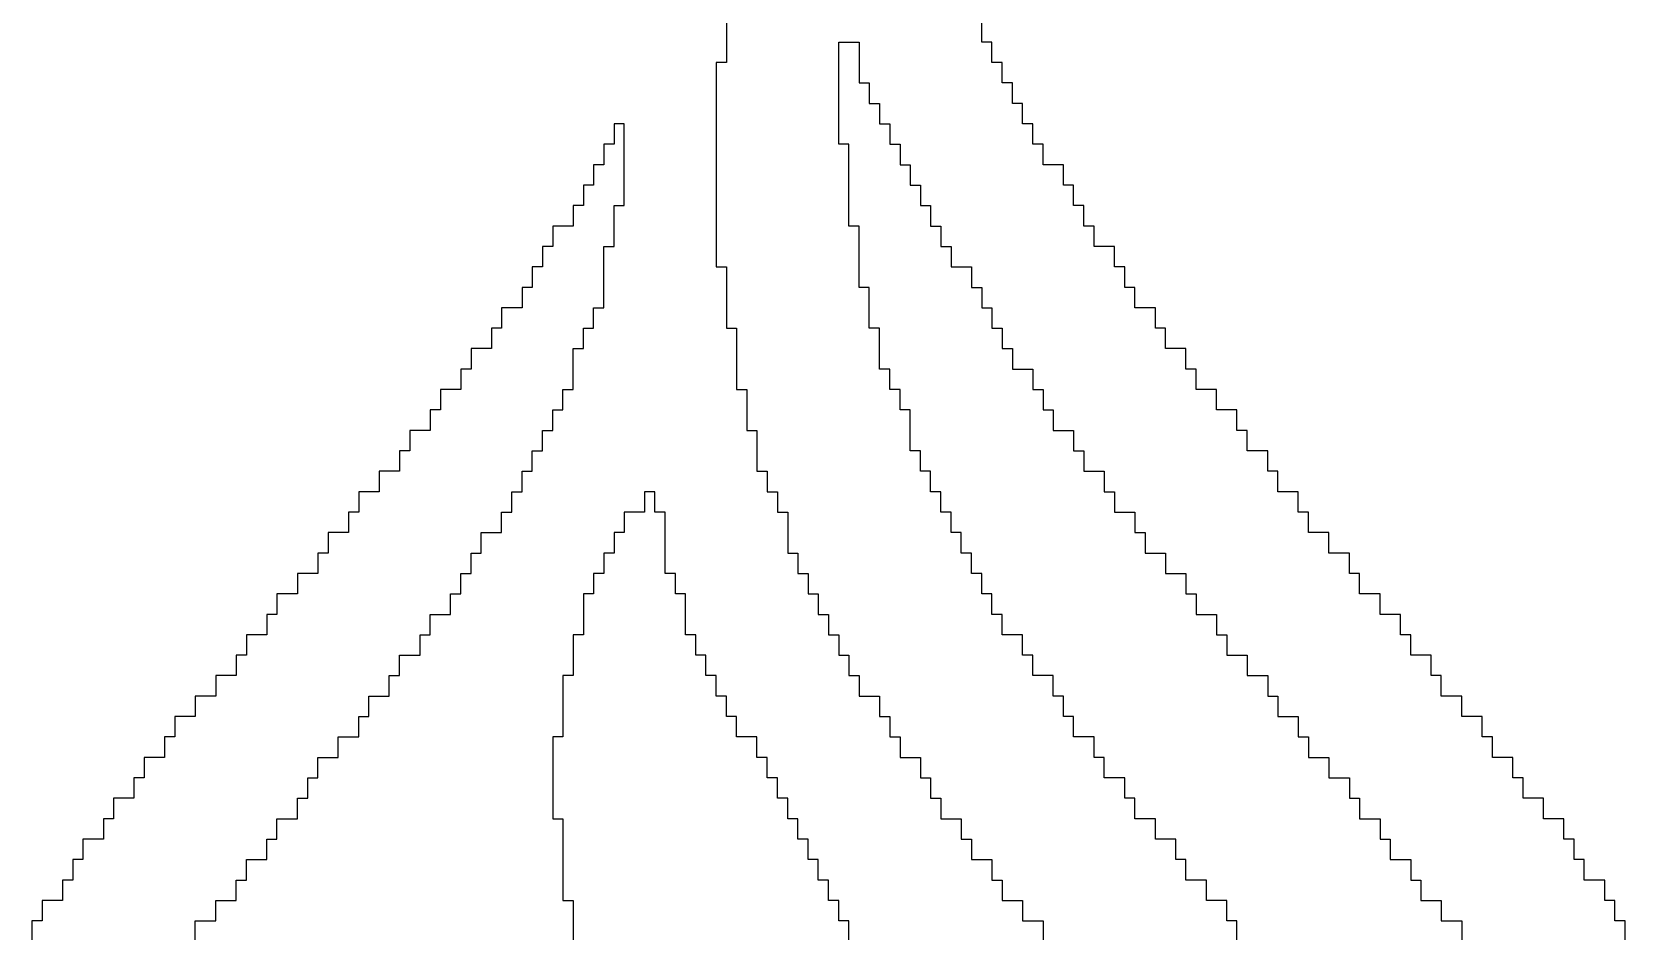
# Model space of a CAD drawing. Header units: metres. Extents: x -84 to 281, y -201 to 77.
# Drawn here: x 208.94 to 225.45, y 50.8 to 60.11 of the extents above; entities that cross this region are included whole.
import ezdxf

# ---------------------------------------------------------------- set-up
doc = ezdxf.new("R2010")
doc.units = ezdxf.units.M

msp = doc.modelspace()

# ---------------------------------------------------------------- linework, layer by layer
for p, q in [((216.139, 60.6417), (216.139, 59.795)), ((218.785, 60.0067), (218.785, 60.2183)), ((217.303, 58.9483), (217.303, 60.0067)), ((217.303, 60.0067), (217.515, 60.0067)), ((217.515, 60.0067), (217.515, 59.5833)), ((218.89, 60.0067), (218.785, 60.0067)), ((218.89, 59.795), (218.89, 60.0067)), ((216.139, 59.795), (216.033, 59.795)), ((216.033, 59.795), (216.033, 57.6783)), ((218.996, 59.795), (218.89, 59.795)), ((218.996, 59.5833), (218.996, 59.795)), ((217.515, 59.5833), (217.62, 59.5833)), ((217.62, 59.5833), (217.62, 59.3717)), ((219.102, 59.5833), (218.996, 59.5833)), ((219.102, 59.3717), (219.102, 59.5833)), ((217.62, 59.3717), (217.726, 59.3717)), ((217.726, 59.3717), (217.726, 59.16)), ((219.208, 59.3717), (219.102, 59.3717)), ((219.208, 59.16), (219.208, 59.3717)), ((215.08, 59.16), (214.975, 59.16)), ((214.975, 59.16), (214.975, 58.9483)), ((215.08, 58.3133), (215.08, 59.16)), ((217.726, 59.16), (217.832, 59.16)), ((217.832, 59.16), (217.832, 58.9483)), ((219.314, 59.16), (219.208, 59.16)), ((219.314, 58.9483), (219.314, 59.16)), ((214.975, 58.9483), (214.869, 58.9483)), ((214.869, 58.9483), (214.869, 58.7367)), ((217.409, 58.9483), (217.303, 58.9483)), ((217.409, 58.1017), (217.409, 58.9483)), ((217.832, 58.9483), (217.938, 58.9483)), ((217.938, 58.9483), (217.938, 58.7367)), ((219.42, 58.9483), (219.314, 58.9483)), ((219.42, 58.7367), (219.42, 58.9483)), ((214.869, 58.7367), (214.763, 58.7367)), ((214.763, 58.7367), (214.763, 58.525)), ((217.938, 58.7367), (218.044, 58.7367)), ((218.044, 58.7367), (218.044, 58.525)), ((219.631, 58.7367), (219.42, 58.7367)), ((219.631, 58.525), (219.631, 58.7367)), ((214.763, 58.525), (214.657, 58.525)), ((214.657, 58.525), (214.657, 58.3133)), ((218.044, 58.525), (218.15, 58.525)), ((218.15, 58.525), (218.15, 58.3133)), ((219.737, 58.525), (219.631, 58.525)), ((219.737, 58.3133), (219.737, 58.525)), ((214.657, 58.3133), (214.551, 58.3133)), ((214.551, 58.3133), (214.551, 58.1017)), ((214.975, 57.89), (214.975, 58.3133)), ((214.975, 58.3133), (215.08, 58.3133)), ((218.15, 58.3133), (218.255, 58.3133)), ((218.255, 58.3133), (218.255, 58.1017)), ((219.843, 58.3133), (219.737, 58.3133)), ((219.843, 58.1017), (219.843, 58.3133)), ((214.551, 58.1017), (214.34, 58.1017)), ((214.34, 58.1017), (214.34, 57.89)), ((217.515, 58.1017), (217.409, 58.1017)), ((217.515, 57.4667), (217.515, 58.1017)), ((218.255, 58.1017), (218.361, 58.1017)), ((218.361, 58.1017), (218.361, 57.89)), ((219.949, 58.1017), (219.843, 58.1017)), ((219.949, 57.89), (219.949, 58.1017)), ((214.34, 57.89), (214.234, 57.89)), ((214.234, 57.89), (214.234, 57.6783)), ((214.869, 57.255), (214.869, 57.89)), ((214.869, 57.89), (214.975, 57.89)), ((218.361, 57.89), (218.467, 57.89)), ((218.467, 57.89), (218.467, 57.6783)), ((220.16, 57.89), (219.949, 57.89)), ((220.16, 57.6783), (220.16, 57.89)), ((214.234, 57.6783), (214.128, 57.6783)), ((214.128, 57.6783), (214.128, 57.4667)), ((216.033, 57.6783), (216.139, 57.6783)), ((216.139, 57.6783), (216.139, 57.0433)), ((218.467, 57.6783), (218.679, 57.6783)), ((218.679, 57.6783), (218.679, 57.4667)), ((220.266, 57.6783), (220.16, 57.6783)), ((220.266, 57.4667), (220.266, 57.6783)), ((214.128, 57.4667), (214.022, 57.4667)), ((214.022, 57.4667), (214.022, 57.255)), ((217.62, 57.4667), (217.515, 57.4667)), ((217.62, 57.0433), (217.62, 57.4667)), ((218.679, 57.4667), (218.785, 57.4667)), ((218.785, 57.4667), (218.785, 57.255)), ((220.372, 57.4667), (220.266, 57.4667)), ((220.372, 57.255), (220.372, 57.4667)), ((214.022, 57.255), (213.81, 57.255)), ((213.81, 57.255), (213.81, 57.0433)), ((214.763, 57.0433), (214.763, 57.255)), ((214.763, 57.255), (214.869, 57.255)), ((218.785, 57.255), (218.89, 57.255)), ((218.89, 57.255), (218.89, 57.0433)), ((220.584, 57.255), (220.372, 57.255)), ((220.584, 57.0433), (220.584, 57.255)), ((213.81, 57.0433), (213.705, 57.0433)), ((213.705, 57.0433), (213.705, 56.8317)), ((214.657, 56.8317), (214.657, 57.0433)), ((214.657, 57.0433), (214.763, 57.0433)), ((216.139, 57.0433), (216.245, 57.0433)), ((216.245, 57.0433), (216.245, 56.4083)), ((217.726, 57.0433), (217.62, 57.0433)), ((217.726, 56.62), (217.726, 57.0433)), ((218.89, 57.0433), (218.996, 57.0433)), ((218.996, 57.0433), (218.996, 56.8317)), ((220.69, 57.0433), (220.584, 57.0433)), ((220.69, 56.8317), (220.69, 57.0433)), ((213.705, 56.8317), (213.493, 56.8317)), ((213.493, 56.8317), (213.493, 56.62)), ((214.551, 56.4083), (214.551, 56.8317)), ((214.551, 56.8317), (214.657, 56.8317)), ((218.996, 56.8317), (219.102, 56.8317)), ((219.102, 56.8317), (219.102, 56.62)), ((220.901, 56.8317), (220.69, 56.8317)), ((220.901, 56.62), (220.901, 56.8317)), ((213.493, 56.62), (213.387, 56.62)), ((213.387, 56.62), (213.387, 56.4083)), ((217.832, 56.62), (217.726, 56.62)), ((217.832, 56.4083), (217.832, 56.62)), ((219.102, 56.62), (219.314, 56.62)), ((219.314, 56.62), (219.314, 56.4083)), ((221.007, 56.62), (220.901, 56.62)), ((221.007, 56.4083), (221.007, 56.62)), ((213.387, 56.4083), (213.175, 56.4083)), ((213.175, 56.4083), (213.175, 56.1967)), ((214.445, 56.1967), (214.445, 56.4083)), ((214.445, 56.4083), (214.551, 56.4083)), ((216.245, 56.4083), (216.35, 56.4083)), ((216.35, 56.4083), (216.35, 55.985)), ((217.938, 56.4083), (217.832, 56.4083)), ((217.938, 56.1967), (217.938, 56.4083)), ((219.314, 56.4083), (219.42, 56.4083)), ((219.42, 56.4083), (219.42, 56.1967)), ((221.219, 56.4083), (221.007, 56.4083)), ((221.219, 56.1967), (221.219, 56.4083)), ((213.175, 56.1967), (213.07, 56.1967)), ((213.07, 56.1967), (213.07, 55.985)), ((214.34, 55.985), (214.34, 56.1967)), ((214.34, 56.1967), (214.445, 56.1967)), ((218.044, 56.1967), (217.938, 56.1967)), ((218.044, 55.7733), (218.044, 56.1967)), ((219.42, 56.1967), (219.525, 56.1967)), ((219.525, 56.1967), (219.525, 55.985)), ((221.43, 56.1967), (221.219, 56.1967)), ((221.43, 55.985), (221.43, 56.1967)), ((213.07, 55.985), (212.858, 55.985)), ((212.858, 55.985), (212.858, 55.7733)), ((214.234, 55.7733), (214.234, 55.985)), ((214.234, 55.985), (214.34, 55.985)), ((216.35, 55.985), (216.456, 55.985)), ((216.456, 55.985), (216.456, 55.5617)), ((219.525, 55.985), (219.737, 55.985)), ((219.737, 55.985), (219.737, 55.7733)), ((221.536, 55.985), (221.43, 55.985)), ((221.536, 55.7733), (221.536, 55.985)), ((212.858, 55.7733), (212.752, 55.7733)), ((212.752, 55.7733), (212.752, 55.5617)), ((214.128, 55.5617), (214.128, 55.7733)), ((214.128, 55.7733), (214.234, 55.7733)), ((218.15, 55.7733), (218.044, 55.7733)), ((218.15, 55.5617), (218.15, 55.7733)), ((219.737, 55.7733), (219.843, 55.7733)), ((219.843, 55.7733), (219.843, 55.5617)), ((221.748, 55.7733), (221.536, 55.7733)), ((221.748, 55.5617), (221.748, 55.7733)), ((212.752, 55.5617), (212.54, 55.5617)), ((212.54, 55.5617), (212.54, 55.35)), ((214.022, 55.35), (214.022, 55.5617)), ((214.022, 55.5617), (214.128, 55.5617)), ((216.456, 55.5617), (216.562, 55.5617)), ((216.562, 55.5617), (216.562, 55.35)), ((218.255, 55.5617), (218.15, 55.5617)), ((218.255, 55.35), (218.255, 55.5617)), ((219.843, 55.5617), (220.055, 55.5617)), ((220.055, 55.5617), (220.055, 55.35)), ((221.854, 55.5617), (221.748, 55.5617)), ((221.854, 55.35), (221.854, 55.5617)), ((212.54, 55.35), (212.329, 55.35)), ((212.329, 55.35), (212.329, 55.1383)), ((213.916, 55.1383), (213.916, 55.35)), ((213.916, 55.35), (214.022, 55.35)), ((215.398, 55.35), (215.292, 55.35)), ((215.292, 55.35), (215.292, 55.1383)), ((215.398, 55.1383), (215.398, 55.35)), ((216.562, 55.35), (216.668, 55.35)), ((216.668, 55.35), (216.668, 55.1383)), ((218.361, 55.35), (218.255, 55.35)), ((218.361, 55.1383), (218.361, 55.35)), ((220.055, 55.35), (220.16, 55.35)), ((220.16, 55.35), (220.16, 55.1383)), ((222.065, 55.35), (221.854, 55.35)), ((222.065, 55.1383), (222.065, 55.35)), ((212.329, 55.1383), (212.223, 55.1383)), ((212.223, 55.1383), (212.223, 54.9267)), ((213.81, 54.9267), (213.81, 55.1383)), ((213.81, 55.1383), (213.916, 55.1383)), ((215.292, 55.1383), (215.08, 55.1383)), ((215.08, 55.1383), (215.08, 54.9267)), ((215.504, 55.1383), (215.398, 55.1383)), ((215.504, 54.5033), (215.504, 55.1383)), ((216.668, 55.1383), (216.774, 55.1383)), ((216.774, 55.1383), (216.774, 54.715)), ((218.467, 55.1383), (218.361, 55.1383)), ((218.467, 54.9267), (218.467, 55.1383)), ((220.16, 55.1383), (220.372, 55.1383)), ((220.372, 55.1383), (220.372, 54.9267)), ((222.171, 55.1383), (222.065, 55.1383)), ((222.171, 54.9267), (222.171, 55.1383)), ((212.223, 54.9267), (212.011, 54.9267)), ((212.011, 54.9267), (212.011, 54.715)), ((213.599, 54.715), (213.599, 54.9267)), ((213.599, 54.9267), (213.81, 54.9267)), ((215.08, 54.9267), (214.975, 54.9267)), ((214.975, 54.9267), (214.975, 54.715)), ((218.573, 54.9267), (218.467, 54.9267)), ((218.573, 54.715), (218.573, 54.9267)), ((220.372, 54.9267), (220.478, 54.9267)), ((220.478, 54.9267), (220.478, 54.715)), ((222.383, 54.9267), (222.171, 54.9267)), ((222.383, 54.715), (222.383, 54.9267)), ((212.011, 54.715), (211.905, 54.715)), ((211.905, 54.715), (211.905, 54.5033)), ((213.493, 54.5033), (213.493, 54.715)), ((213.493, 54.715), (213.599, 54.715)), ((214.975, 54.715), (214.869, 54.715)), ((214.869, 54.715), (214.869, 54.5033)), ((216.774, 54.715), (216.88, 54.715)), ((216.88, 54.715), (216.88, 54.5033)), ((218.679, 54.715), (218.573, 54.715)), ((218.679, 54.5033), (218.679, 54.715)), ((220.478, 54.715), (220.69, 54.715)), ((220.69, 54.715), (220.69, 54.5033)), ((222.595, 54.715), (222.383, 54.715)), ((222.595, 54.5033), (222.595, 54.715)), ((211.905, 54.5033), (211.694, 54.5033)), ((211.694, 54.5033), (211.694, 54.2917)), ((213.387, 54.2917), (213.387, 54.5033)), ((213.387, 54.5033), (213.493, 54.5033)), ((214.869, 54.5033), (214.763, 54.5033)), ((214.763, 54.5033), (214.763, 54.2917)), ((215.61, 54.5033), (215.504, 54.5033)), ((215.61, 54.2917), (215.61, 54.5033)), ((216.88, 54.5033), (216.985, 54.5033)), ((216.985, 54.5033), (216.985, 54.2917)), ((218.785, 54.5033), (218.679, 54.5033)), ((218.785, 54.2917), (218.785, 54.5033)), ((220.69, 54.5033), (220.901, 54.5033)), ((220.901, 54.5033), (220.901, 54.2917)), ((222.7, 54.5033), (222.595, 54.5033)), ((222.7, 54.2917), (222.7, 54.5033)), ((211.694, 54.2917), (211.482, 54.2917)), ((211.482, 54.2917), (211.482, 54.08)), ((213.281, 54.08), (213.281, 54.2917)), ((213.281, 54.2917), (213.387, 54.2917)), ((214.763, 54.2917), (214.657, 54.2917)), ((214.657, 54.2917), (214.657, 53.8683)), ((215.715, 54.2917), (215.61, 54.2917)), ((215.715, 53.8683), (215.715, 54.2917)), ((216.985, 54.2917), (217.091, 54.2917)), ((217.091, 54.2917), (217.091, 54.08)), ((218.89, 54.2917), (218.785, 54.2917)), ((218.89, 54.08), (218.89, 54.2917)), ((220.901, 54.2917), (221.007, 54.2917)), ((221.007, 54.2917), (221.007, 54.08)), ((222.912, 54.2917), (222.7, 54.2917)), ((222.912, 54.08), (222.912, 54.2917)), ((211.482, 54.08), (211.376, 54.08)), ((211.376, 54.08), (211.376, 53.8683)), ((213.07, 53.8683), (213.07, 54.08)), ((213.07, 54.08), (213.281, 54.08)), ((217.091, 54.08), (217.197, 54.08)), ((217.197, 54.08), (217.197, 53.8683)), ((218.996, 54.08), (218.89, 54.08)), ((218.996, 53.8683), (218.996, 54.08)), ((221.007, 54.08), (221.219, 54.08)), ((221.219, 54.08), (221.219, 53.8683)), ((223.124, 54.08), (222.912, 54.08)), ((223.124, 53.8683), (223.124, 54.08)), ((211.376, 53.8683), (211.165, 53.8683)), ((211.165, 53.8683), (211.165, 53.6567)), ((212.964, 53.6567), (212.964, 53.8683)), ((212.964, 53.8683), (213.07, 53.8683)), ((214.657, 53.8683), (214.551, 53.8683)), ((214.551, 53.8683), (214.551, 53.445)), ((215.821, 53.8683), (215.715, 53.8683)), ((215.821, 53.6567), (215.821, 53.8683)), ((217.197, 53.8683), (217.303, 53.8683)), ((217.303, 53.8683), (217.303, 53.6567)), ((219.208, 53.8683), (218.996, 53.8683)), ((219.208, 53.6567), (219.208, 53.8683)), ((221.219, 53.8683), (221.325, 53.8683)), ((221.325, 53.8683), (221.325, 53.6567)), ((223.23, 53.8683), (223.124, 53.8683)), ((223.23, 53.6567), (223.23, 53.8683)), ((211.165, 53.6567), (211.059, 53.6567)), ((211.059, 53.6567), (211.059, 53.445)), ((212.752, 53.445), (212.752, 53.6567)), ((212.752, 53.6567), (212.964, 53.6567)), ((215.927, 53.6567), (215.821, 53.6567)), ((215.927, 53.445), (215.927, 53.6567)), ((217.303, 53.6567), (217.409, 53.6567)), ((217.409, 53.6567), (217.409, 53.445)), ((219.314, 53.6567), (219.208, 53.6567)), ((219.314, 53.445), (219.314, 53.6567)), ((221.325, 53.6567), (221.536, 53.6567)), ((221.536, 53.6567), (221.536, 53.445)), ((223.441, 53.6567), (223.23, 53.6567)), ((223.441, 53.445), (223.441, 53.6567)), ((211.059, 53.445), (210.847, 53.445)), ((210.847, 53.445), (210.847, 53.2333)), ((212.646, 53.2333), (212.646, 53.445)), ((212.646, 53.445), (212.752, 53.445)), ((214.551, 53.445), (214.445, 53.445)), ((214.445, 53.445), (214.445, 52.81)), ((216.033, 53.445), (215.927, 53.445)), ((216.033, 53.2333), (216.033, 53.445)), ((217.409, 53.445), (217.515, 53.445)), ((217.515, 53.445), (217.515, 53.2333)), ((219.525, 53.445), (219.314, 53.445)), ((219.525, 53.2333), (219.525, 53.445)), ((221.536, 53.445), (221.748, 53.445)), ((221.748, 53.445), (221.748, 53.2333)), ((223.547, 53.445), (223.441, 53.445)), ((223.547, 53.2333), (223.547, 53.445)), ((210.847, 53.2333), (210.635, 53.2333)), ((210.635, 53.2333), (210.635, 53.0217)), ((212.435, 53.0217), (212.435, 53.2333)), ((212.435, 53.2333), (212.646, 53.2333)), ((216.139, 53.2333), (216.033, 53.2333)), ((216.139, 53.0217), (216.139, 53.2333)), ((217.515, 53.2333), (217.726, 53.2333)), ((217.726, 53.2333), (217.726, 53.0217)), ((219.631, 53.2333), (219.525, 53.2333)), ((219.631, 53.0217), (219.631, 53.2333)), ((221.748, 53.2333), (221.854, 53.2333)), ((221.854, 53.2333), (221.854, 53.0217)), ((223.759, 53.2333), (223.547, 53.2333)), ((223.759, 53.0217), (223.759, 53.2333)), ((210.635, 53.0217), (210.424, 53.0217)), ((210.424, 53.0217), (210.424, 52.81)), ((212.329, 52.81), (212.329, 53.0217)), ((212.329, 53.0217), (212.435, 53.0217)), ((216.245, 53.0217), (216.139, 53.0217)), ((216.245, 52.81), (216.245, 53.0217)), ((217.726, 53.0217), (217.832, 53.0217)), ((217.832, 53.0217), (217.832, 52.81)), ((219.737, 53.0217), (219.631, 53.0217)), ((219.737, 52.81), (219.737, 53.0217)), ((221.854, 53.0217), (222.065, 53.0217)), ((222.065, 53.0217), (222.065, 52.81)), ((223.97, 53.0217), (223.759, 53.0217)), ((223.97, 52.81), (223.97, 53.0217)), ((210.424, 52.81), (210.318, 52.81)), ((210.318, 52.81), (210.318, 52.5983)), ((212.117, 52.5983), (212.117, 52.81)), ((212.117, 52.81), (212.329, 52.81)), ((214.445, 52.81), (214.34, 52.81)), ((214.34, 52.81), (214.34, 51.9633)), ((216.456, 52.81), (216.245, 52.81)), ((216.456, 52.5983), (216.456, 52.81)), ((217.832, 52.81), (217.938, 52.81)), ((217.938, 52.81), (217.938, 52.5983)), ((219.949, 52.81), (219.737, 52.81)), ((219.949, 52.5983), (219.949, 52.81)), ((222.065, 52.81), (222.171, 52.81)), ((222.171, 52.81), (222.171, 52.5983)), ((224.076, 52.81), (223.97, 52.81)), ((224.076, 52.5983), (224.076, 52.81)), ((210.318, 52.5983), (210.106, 52.5983)), ((210.106, 52.5983), (210.106, 52.3867)), ((211.905, 52.3867), (211.905, 52.5983)), ((211.905, 52.5983), (212.117, 52.5983)), ((216.562, 52.5983), (216.456, 52.5983)), ((216.562, 52.3867), (216.562, 52.5983)), ((217.938, 52.5983), (218.15, 52.5983)), ((218.15, 52.5983), (218.15, 52.3867)), ((220.055, 52.5983), (219.949, 52.5983)), ((220.055, 52.3867), (220.055, 52.5983)), ((222.171, 52.5983), (222.383, 52.5983)), ((222.383, 52.5983), (222.383, 52.3867)), ((224.288, 52.5983), (224.076, 52.5983)), ((224.288, 52.3867), (224.288, 52.5983)), ((210.106, 52.3867), (210, 52.3867)), ((210, 52.3867), (210, 52.175)), ((211.8, 52.175), (211.8, 52.3867)), ((211.8, 52.3867), (211.905, 52.3867)), ((216.668, 52.3867), (216.562, 52.3867)), ((216.668, 52.175), (216.668, 52.3867)), ((218.15, 52.3867), (218.255, 52.3867)), ((218.255, 52.3867), (218.255, 52.175)), ((220.266, 52.3867), (220.055, 52.3867)), ((220.266, 52.175), (220.266, 52.3867)), ((222.383, 52.3867), (222.595, 52.3867)), ((222.595, 52.3867), (222.595, 52.175)), ((224.394, 52.3867), (224.288, 52.3867)), ((224.394, 52.175), (224.394, 52.3867)), ((210, 52.175), (209.789, 52.175)), ((209.789, 52.175), (209.789, 51.9633)), ((211.694, 51.9633), (211.694, 52.175)), ((211.694, 52.175), (211.8, 52.175)), ((216.774, 52.175), (216.668, 52.175)), ((216.774, 51.9633), (216.774, 52.175)), ((218.255, 52.175), (218.361, 52.175)), ((218.361, 52.175), (218.361, 51.9633)), ((220.372, 52.175), (220.266, 52.175)), ((220.372, 51.9633), (220.372, 52.175)), ((222.595, 52.175), (222.7, 52.175)), ((222.7, 52.175), (222.7, 51.9633)), ((224.605, 52.175), (224.394, 52.175)), ((224.605, 51.9633), (224.605, 52.175)), ((209.789, 51.9633), (209.683, 51.9633)), ((209.683, 51.9633), (209.683, 51.7517)), ((211.482, 51.7517), (211.482, 51.9633)), ((211.482, 51.9633), (211.694, 51.9633)), ((214.34, 51.9633), (214.445, 51.9633)), ((214.445, 51.9633), (214.445, 51.1167)), ((216.88, 51.9633), (216.774, 51.9633)), ((216.88, 51.7517), (216.88, 51.9633)), ((218.361, 51.9633), (218.573, 51.9633)), ((218.573, 51.9633), (218.573, 51.7517)), ((220.584, 51.9633), (220.372, 51.9633)), ((220.584, 51.7517), (220.584, 51.9633)), ((222.7, 51.9633), (222.912, 51.9633)), ((222.912, 51.9633), (222.912, 51.7517)), ((224.817, 51.9633), (224.605, 51.9633)), ((224.817, 51.7517), (224.817, 51.9633)), ((209.683, 51.7517), (209.471, 51.7517)), ((209.471, 51.7517), (209.471, 51.54)), ((211.376, 51.54), (211.376, 51.7517)), ((211.376, 51.7517), (211.482, 51.7517)), ((216.985, 51.7517), (216.88, 51.7517)), ((216.985, 51.54), (216.985, 51.7517)), ((218.573, 51.7517), (218.679, 51.7517)), ((218.679, 51.7517), (218.679, 51.54)), ((220.795, 51.7517), (220.584, 51.7517)), ((220.795, 51.54), (220.795, 51.7517)), ((222.912, 51.7517), (223.018, 51.7517)), ((223.018, 51.7517), (223.018, 51.54)), ((224.923, 51.7517), (224.817, 51.7517)), ((224.923, 51.54), (224.923, 51.7517)), ((209.471, 51.54), (209.365, 51.54)), ((209.365, 51.54), (209.365, 51.3283)), ((211.165, 51.3283), (211.165, 51.54)), ((211.165, 51.54), (211.376, 51.54)), ((217.091, 51.54), (216.985, 51.54)), ((217.091, 51.3283), (217.091, 51.54)), ((218.679, 51.54), (218.89, 51.54)), ((218.89, 51.54), (218.89, 51.3283)), ((220.901, 51.54), (220.795, 51.54)), ((220.901, 51.3283), (220.901, 51.54)), ((223.018, 51.54), (223.23, 51.54)), ((223.23, 51.54), (223.23, 51.3283)), ((225.029, 51.54), (224.923, 51.54)), ((225.029, 51.3283), (225.029, 51.54)), ((209.365, 51.3283), (209.26, 51.3283)), ((209.26, 51.3283), (209.26, 51.1167)), ((211.059, 51.1167), (211.059, 51.3283)), ((211.059, 51.3283), (211.165, 51.3283)), ((217.197, 51.3283), (217.091, 51.3283)), ((217.197, 51.1167), (217.197, 51.3283)), ((218.89, 51.3283), (218.996, 51.3283)), ((218.996, 51.3283), (218.996, 51.1167)), ((221.113, 51.3283), (220.901, 51.3283)), ((221.113, 51.1167), (221.113, 51.3283)), ((223.23, 51.3283), (223.335, 51.3283)), ((223.335, 51.3283), (223.335, 51.1167)), ((225.24, 51.3283), (225.029, 51.3283)), ((225.24, 51.1167), (225.24, 51.3283)), ((209.26, 51.1167), (209.048, 51.1167)), ((209.048, 51.1167), (209.048, 50.905)), ((210.847, 50.905), (210.847, 51.1167)), ((210.847, 51.1167), (211.059, 51.1167)), ((214.445, 51.1167), (214.551, 51.1167)), ((214.551, 51.1167), (214.551, 50.27)), ((217.303, 51.1167), (217.197, 51.1167)), ((217.303, 50.905), (217.303, 51.1167)), ((218.996, 51.1167), (219.208, 51.1167)), ((219.208, 51.1167), (219.208, 50.905)), ((221.325, 51.1167), (221.113, 51.1167)), ((221.325, 50.905), (221.325, 51.1167)), ((223.335, 51.1167), (223.547, 51.1167)), ((223.547, 51.1167), (223.547, 50.905)), ((225.346, 51.1167), (225.24, 51.1167)), ((225.346, 50.905), (225.346, 51.1167)), ((209.048, 50.905), (208.942, 50.905)), ((208.942, 50.905), (208.942, 50.6933)), ((210.635, 50.6933), (210.635, 50.905)), ((210.635, 50.905), (210.847, 50.905)), ((217.409, 50.905), (217.303, 50.905)), ((217.409, 50.6933), (217.409, 50.905)), ((219.208, 50.905), (219.42, 50.905)), ((219.42, 50.905), (219.42, 50.6933)), ((221.43, 50.905), (221.325, 50.905)), ((221.43, 50.6933), (221.43, 50.905)), ((223.547, 50.905), (223.759, 50.905)), ((223.759, 50.905), (223.759, 50.6933)), ((225.452, 50.905), (225.346, 50.905)), ((225.452, 50.6933), (225.452, 50.905))]:
    msp.add_line(p, q)

doc.saveas('drawing.dxf')
